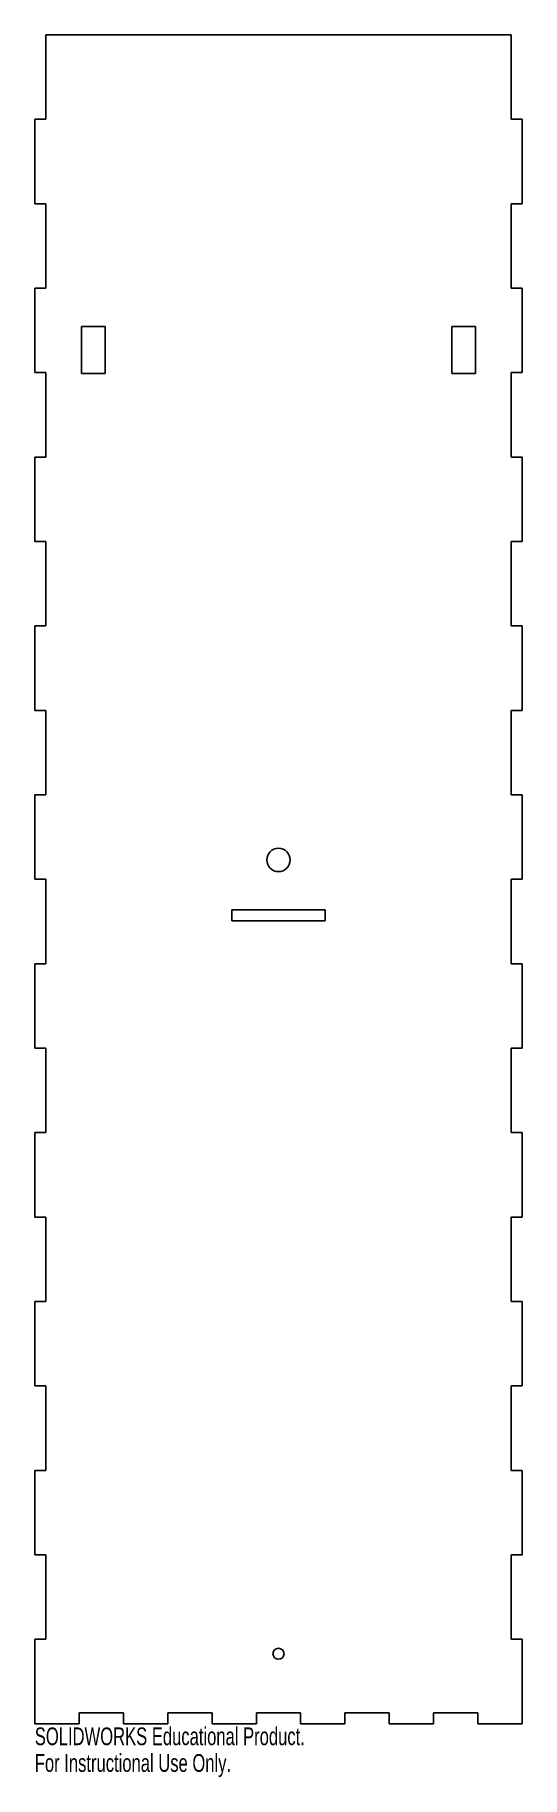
# Model space of a CAD drawing. Header units: inches. Extents: x -2.6 to 2.6, y -0.6 to 18.1.
import ezdxf

# ---------------------------------------------------------------- set-up
doc = ezdxf.new("R2010")
doc.units = ezdxf.units.IN
doc.header["$MEASUREMENT"] = 0
doc.styles.add('SLDTEXTSTYLE0', font='TXT', dxfattribs={"width": 0.7})

msp = doc.modelspace()

# ---------------------------------------------------------------- linework, layer by layer
at = {"color": 7, "linetype": 'Continuous', "lineweight": 25}
for p, q in [((-2.5, 18.118), (2.5, 18.118)), ((-2.5, 18.118), (-2.5, 17.212)), ((2.5, 17.212), (2.5, 18.118)), ((-2.618, 17.212), (-2.618, 16.306)), ((-2.5, 17.212), (-2.618, 17.212)), ((2.618, 17.212), (2.5, 17.212)), ((2.618, 17.212), (2.618, 16.306)), ((-2.618, 16.306), (-2.5, 16.306)), ((-2.5, 16.306), (-2.5, 15.4)), ((2.5, 15.4), (2.5, 16.306)), ((2.5, 16.306), (2.618, 16.306)), ((-2.618, 15.4), (-2.618, 14.494)), ((-2.5, 15.4), (-2.618, 15.4)), ((2.618, 15.4), (2.5, 15.4)), ((2.618, 15.4), (2.618, 14.494)), ((-2.118, 14.989), (-2.118, 14.484)), ((-1.863, 14.989), (-2.118, 14.989)), ((-1.863, 14.484), (-1.863, 14.989)), ((2.118, 14.989), (1.863, 14.989)), ((1.863, 14.989), (1.863, 14.484)), ((2.118, 14.484), (2.118, 14.989)), ((-2.618, 14.494), (-2.5, 14.494)), ((-2.5, 14.494), (-2.5, 13.588)), ((-2.118, 14.484), (-1.863, 14.484)), ((1.863, 14.484), (2.118, 14.484)), ((2.5, 13.588), (2.5, 14.494)), ((2.5, 14.494), (2.618, 14.494)), ((-2.618, 13.588), (-2.618, 12.683)), ((-2.5, 13.588), (-2.618, 13.588)), ((2.618, 13.588), (2.5, 13.588)), ((2.618, 13.588), (2.618, 12.683)), ((-2.618, 12.683), (-2.5, 12.683)), ((-2.5, 12.683), (-2.5, 11.777)), ((2.5, 11.777), (2.5, 12.683)), ((2.5, 12.683), (2.618, 12.683)), ((-2.618, 11.777), (-2.618, 10.871)), ((-2.5, 11.777), (-2.618, 11.777)), ((2.618, 11.777), (2.5, 11.777)), ((2.618, 11.777), (2.618, 10.871)), ((-2.618, 10.871), (-2.5, 10.871)), ((-2.5, 10.871), (-2.5, 9.965)), ((2.5, 9.965), (2.5, 10.871)), ((2.5, 10.871), (2.618, 10.871)), ((-2.618, 9.965), (-2.618, 9.059)), ((-2.5, 9.965), (-2.618, 9.965)), ((2.618, 9.965), (2.5, 9.965)), ((2.618, 9.965), (2.618, 9.059)), ((-2.618, 9.059), (-2.5, 9.059)), ((-2.5, 9.059), (-2.5, 8.153)), ((2.5, 8.153), (2.5, 9.059)), ((2.5, 9.059), (2.618, 9.059)), ((0.5, 8.731), (-0.5, 8.731)), ((-0.5, 8.731), (-0.5, 8.613)), ((-0.5, 8.613), (0.5, 8.613)), ((0.5, 8.613), (0.5, 8.731)), ((-2.618, 8.153), (-2.618, 7.247)), ((-2.5, 8.153), (-2.618, 8.153)), ((2.618, 8.153), (2.5, 8.153)), ((2.618, 8.153), (2.618, 7.247)), ((-2.618, 7.247), (-2.5, 7.247)), ((-2.5, 7.247), (-2.5, 6.341)), ((2.5, 6.341), (2.5, 7.247)), ((2.5, 7.247), (2.618, 7.247)), ((-2.618, 6.341), (-2.618, 5.435)), ((-2.5, 6.341), (-2.618, 6.341)), ((2.618, 6.341), (2.5, 6.341)), ((2.618, 6.341), (2.618, 5.435)), ((-2.618, 5.435), (-2.5, 5.435)), ((-2.5, 5.435), (-2.5, 4.529)), ((2.5, 4.529), (2.5, 5.435)), ((2.5, 5.435), (2.618, 5.435)), ((-2.618, 4.529), (-2.618, 3.624)), ((-2.5, 4.529), (-2.618, 4.529)), ((2.618, 4.529), (2.5, 4.529)), ((2.618, 4.529), (2.618, 3.624)), ((-2.618, 3.624), (-2.5, 3.624)), ((-2.5, 3.624), (-2.5, 2.718)), ((2.5, 2.718), (2.5, 3.624)), ((2.5, 3.624), (2.618, 3.624)), ((-2.618, 2.718), (-2.618, 1.812)), ((-2.5, 2.718), (-2.618, 2.718)), ((2.618, 2.718), (2.5, 2.718)), ((2.618, 2.718), (2.618, 1.812)), ((-2.618, 1.812), (-2.5, 1.812)), ((-2.5, 1.812), (-2.5, 0.906)), ((2.5, 0.906), (2.5, 1.812)), ((2.5, 1.812), (2.618, 1.812)), ((-2.618, 0.906), (-2.618, 0)), ((-2.5, 0.906), (-2.618, 0.906)), ((2.618, 0.906), (2.5, 0.906)), ((2.618, 0.906), (2.618, 0)), ((-2.618, 0), (-2.142, 0)), ((-2.142, 0.118), (-1.666, 0.118)), ((-2.142, 0), (-2.142, 0.118)), ((-1.666, 0.118), (-1.666, 0)), ((-1.666, 0), (-1.19, 0)), ((-1.19, 0.118), (-0.714, 0.118)), ((-1.19, 0), (-1.19, 0.118)), ((-0.714, 0.118), (-0.714, 0)), ((-0.714, 0), (-0.238, 0)), ((-0.238, 0.118), (0.238, 0.118)), ((-0.238, 0), (-0.238, 0.118)), ((0.238, 0.118), (0.238, 0)), ((0.238, 0), (0.714, 0)), ((0.714, 0.118), (1.19, 0.118)), ((0.714, 0), (0.714, 0.118)), ((1.19, 0.118), (1.19, 0)), ((1.19, 0), (1.666, 0)), ((1.666, 0.118), (2.142, 0.118)), ((1.666, 0), (1.666, 0.118)), ((2.142, 0.118), (2.142, 0)), ((2.142, 0), (2.618, 0))]:
    msp.add_line(p, q, dxfattribs=at)
for centre, radius in [((0, 9.266), 0.125), ((0, 0.75), 0.0591)]:
    msp.add_circle(centre, radius, dxfattribs=at)

# ---------------------------------------------------------------- texts
at = {"color": 7, "linetype": 'Continuous', "char_height": 0.1903, "attachment_point": 1, "style": 'SLDTEXTSTYLE0'}
for s, insert in [('SOLIDWORKS Educational Product.', (-2.618, -0.04)), ('For Instructional Use Only.', (-2.618, -0.326))]:
    msp.add_mtext(s, dxfattribs=dict(at, insert=insert))

doc.saveas('drawing.dxf')
